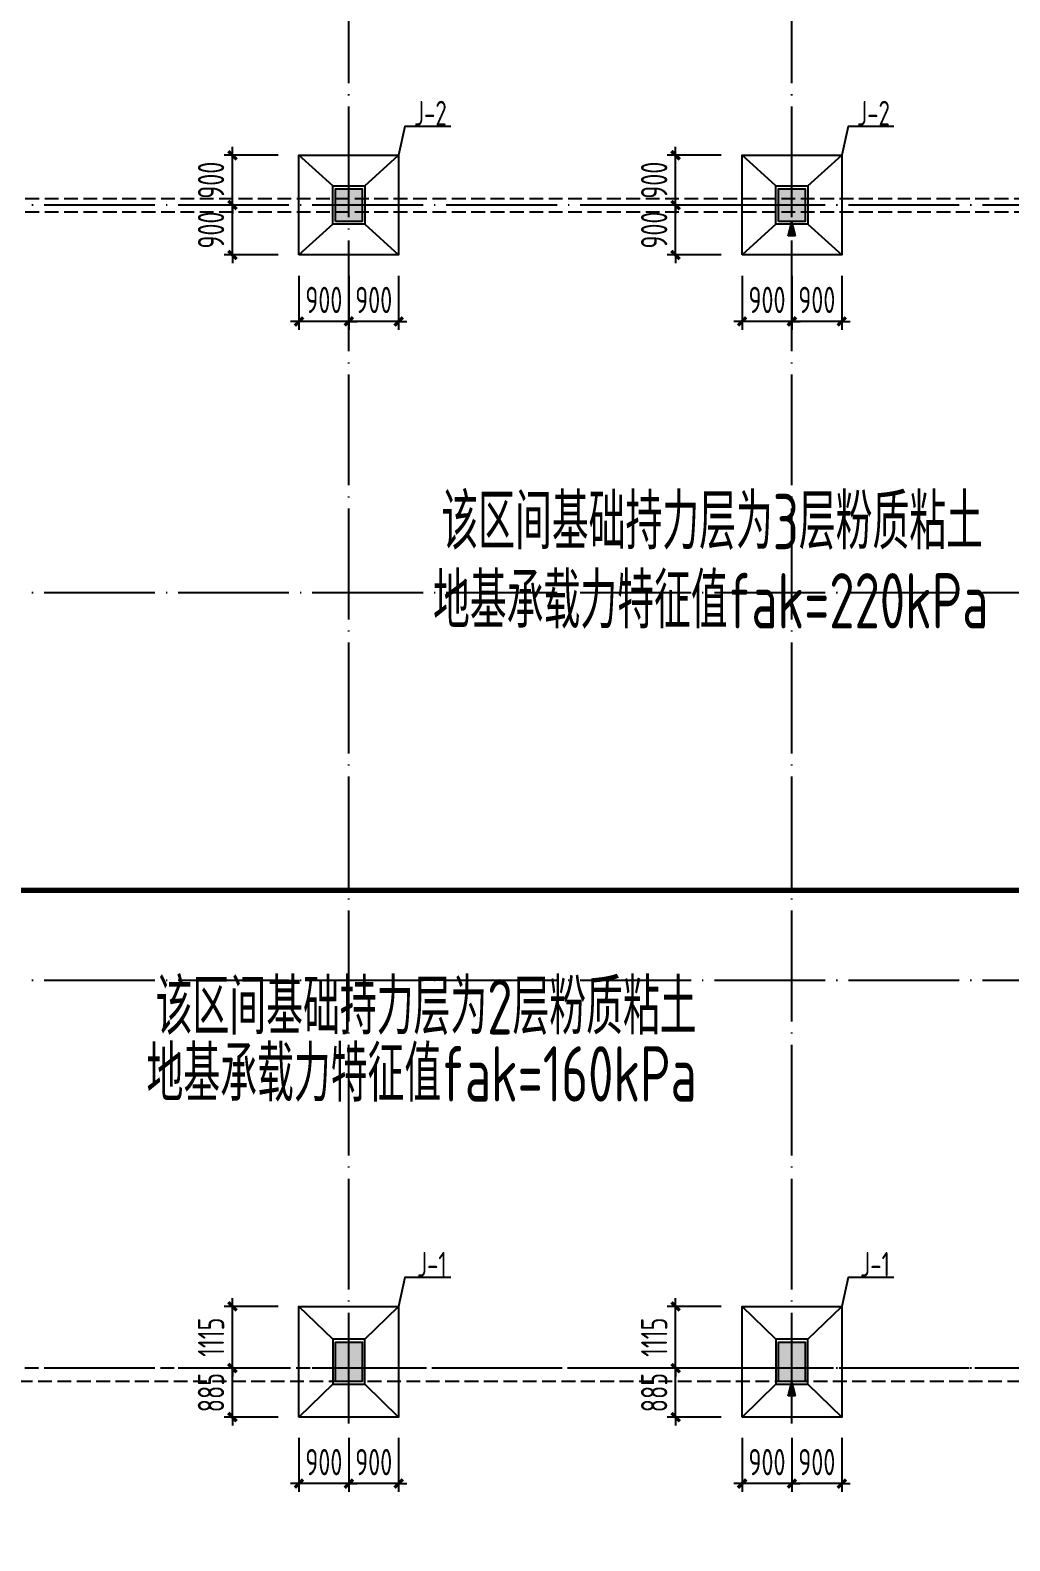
# Model space of a CAD drawing. Extents: x 293620 to 503924, y -252071 to 755100.
# Drawn here: x 389044 to 406729, y 594979 to 622255 of the extents above; entities that cross this region are included whole.
import ezdxf
from ezdxf.enums import TextEntityAlignment as Align

# ---------------------------------------------------------------- set-up
doc = ezdxf.new("R2010")
doc.units = 0
doc.header["$LTSCALE"] = 1000
doc.header["$MEASUREMENT"] = 0
for name, pattern in [('94', [0]), ('DASH', [0.35, 0.25, -0.1]), ('DOTE', [2.42, 2, -0.2, 0.02, -0.2])]:
    doc.linetypes.add(name, pattern=pattern)
doc.layers.get('Defpoints').update_dxf_attribs({"color": 250})
for name, color, linetype in [('1', 7, 'Continuous'), ('3', 3, 'Continuous'), ('3T_WOOD', 21, 'Continuous'), ('AXIS', 171, 'Continuous'), ('COLU', 253, 'Continuous'), ('COLU_DIM', 3, 'Continuous'), ('COLU_HATCH', 251, 'Continuous'), ('dim', 7, 'Continuous'), ('DOTE', 14, 'DOTE'), ('S_SURFACE', 6, 'Continuous'), ('搅拌桩', 136, 'Continuous')]:
    doc.layers.add(name, color=color, linetype=linetype)
doc.styles.add('TSSD_Dimension', font='Tssdeng.shx', dxfattribs={"width": 0.7, "bigfont": 'hztxt.shx'})
doc.styles.add('TSSD_REIN', font='tssdeng.shx', dxfattribs={"width": 0.7, "bigfont": 'tssdchn.shx'})
doc.dimstyles.new('TSSD_150_150', dxfattribs={"dimtxt": 475, "dimasz": 150, "dimexe": 150, "dimexo": 375, "dimgap": 150, "dimtad": 1, "dimdec": 0, "dimzin": 0, "dimdsep": 46, "dimtxsty": 'TSSD_Dimension', "dimblk": 'ARCHTICK', "dimcen": 0, "dimdle": 150, "dimclrt": 7, "dimadec": 0, "dimazin": 0, "dimtfac": 1, "dimtdec": 0, "dimtix": 1, "dimtmove": 2, "dimatfit": 3, "dimfxl": 0, "dimtolj": 1, "dimtzin": 0, "dimarcsym": 0})

# ---------------------------------------------------------------- blocks, each defined once
blk = doc.blocks.new('_ArchTick')
at = {"color": 0, "linetype": 'ByBlock', "const_width": 0.4}
blk.add_lwpolyline([(-0.5, -0.5), (0.5, 0.5)], dxfattribs=at)
blk = doc.blocks.new('*D287')
at = {"layer": 'COLU_DIM', "color": 0, "lineweight": -2}
for p, q in [((394796, 596837), (394796, 595862)), ((395696, 596837), (395696, 595862)), ((394796, 596012), (394646, 596012)), ((395696, 596012), (394796, 596012)), ((395696, 596012), (395846, 596012))]:
    blk.add_line(p, q, dxfattribs=at)
at = {"layer": 'Defpoints', "color": 0}
for p in [(394796, 597212), (395696, 597212), (394796, 596012)]:
    blk.add_point(p, dxfattribs=at)
at = {"layer": 'COLU_DIM', "color": 0, "lineweight": -2, "xscale": 150, "yscale": 150, "zscale": 150}
blk.add_blockref('_ArchTick', (394796, 596012), dxfattribs=at)
at = {"layer": 'COLU_DIM', "color": 0, "lineweight": -2, "xscale": 150, "yscale": 150, "zscale": 150, "rotation": 180}
blk.add_blockref('_ArchTick', (395696, 596012), dxfattribs=at)
at = {"layer": 'COLU_DIM', "color": 7, "insert": (395246, 596400), "char_height": 475, "attachment_point": 5, "style": 'TSSD_Dimension'}
blk.add_mtext('\\A1;900', dxfattribs=at)
blk = doc.blocks.new('*D288')
at = {"layer": 'COLU_DIM', "color": 0, "lineweight": -2}
for p, q in [((393896, 596837), (393896, 595862)), ((394796, 596837), (394796, 595862)), ((393896, 596012), (393746, 596012)), ((394796, 596012), (393896, 596012)), ((394796, 596012), (394946, 596012))]:
    blk.add_line(p, q, dxfattribs=at)
at = {"layer": 'Defpoints', "color": 0}
for p in [(393896, 597212), (394796, 597212), (393896, 596012)]:
    blk.add_point(p, dxfattribs=at)
at = {"layer": 'COLU_DIM', "color": 0, "lineweight": -2, "xscale": 150, "yscale": 150, "zscale": 150}
blk.add_blockref('_ArchTick', (393896, 596012), dxfattribs=at)
at = {"layer": 'COLU_DIM', "color": 0, "lineweight": -2, "xscale": 150, "yscale": 150, "zscale": 150, "rotation": 180}
blk.add_blockref('_ArchTick', (394796, 596012), dxfattribs=at)
at = {"layer": 'COLU_DIM', "color": 7, "insert": (394346, 596400), "char_height": 475, "attachment_point": 5, "style": 'TSSD_Dimension'}
blk.add_mtext('\\A1;900', dxfattribs=at)
blk = doc.blocks.new('*D289')
at = {"layer": 'COLU_DIM', "color": 0, "lineweight": -2}
for p, q in [((392696, 598097), (392696, 598247)), ((393521, 598097), (392546, 598097)), ((392696, 597212), (392696, 598097)), ((393521, 597212), (392546, 597212)), ((392696, 597212), (392696, 597062))]:
    blk.add_line(p, q, dxfattribs=at)
at = {"layer": 'Defpoints', "color": 0}
for p in [(392696, 598097), (393896, 598097), (393896, 597212)]:
    blk.add_point(p, dxfattribs=at)
at = {"layer": 'COLU_DIM', "color": 0, "lineweight": -2, "xscale": 150, "yscale": 150, "zscale": 150}
for p, rotation in [((392696, 598097), 270), ((392696, 597212), 90)]:
    blk.add_blockref('_ArchTick', p, dxfattribs=dict(at, rotation=rotation))
at = {"layer": 'COLU_DIM', "color": 7, "insert": (392309, 597655), "char_height": 475, "attachment_point": 5, "rotation": 90, "style": 'TSSD_Dimension'}
blk.add_mtext('\\A1;885', dxfattribs=at)
blk = doc.blocks.new('*D290')
at = {"layer": 'COLU_DIM', "color": 0, "lineweight": -2}
for p, q in [((392696, 599212), (392696, 599362)), ((393521, 599212), (392546, 599212)), ((392696, 598097), (392696, 599212)), ((393521, 598097), (392546, 598097)), ((392696, 598097), (392696, 597947))]:
    blk.add_line(p, q, dxfattribs=at)
at = {"layer": 'Defpoints', "color": 0}
for p in [(392696, 599212), (393896, 599212), (393896, 598097)]:
    blk.add_point(p, dxfattribs=at)
at = {"layer": 'COLU_DIM', "color": 0, "lineweight": -2, "xscale": 150, "yscale": 150, "zscale": 150}
for p, rotation in [((392696, 599212), 270), ((392696, 598097), 90)]:
    blk.add_blockref('_ArchTick', p, dxfattribs=dict(at, rotation=rotation))
at = {"layer": 'COLU_DIM', "color": 7, "insert": (392309, 598655), "char_height": 475, "attachment_point": 5, "rotation": 90, "style": 'TSSD_Dimension'}
blk.add_mtext('\\A1;1115', dxfattribs=at)
blk = doc.blocks.new('*D295')
at = {"layer": 'COLU_DIM', "color": 0, "lineweight": -2}
for p, q in [((402796, 596837), (402796, 595862)), ((403696, 596837), (403696, 595862)), ((402796, 596012), (402646, 596012)), ((403696, 596012), (402796, 596012)), ((403696, 596012), (403846, 596012))]:
    blk.add_line(p, q, dxfattribs=at)
at = {"layer": 'Defpoints', "color": 0}
for p in [(402796, 597212), (403696, 597212), (402796, 596012)]:
    blk.add_point(p, dxfattribs=at)
at = {"layer": 'COLU_DIM', "color": 0, "lineweight": -2, "xscale": 150, "yscale": 150, "zscale": 150}
blk.add_blockref('_ArchTick', (402796, 596012), dxfattribs=at)
at = {"layer": 'COLU_DIM', "color": 0, "lineweight": -2, "xscale": 150, "yscale": 150, "zscale": 150, "rotation": 180}
blk.add_blockref('_ArchTick', (403696, 596012), dxfattribs=at)
at = {"layer": 'COLU_DIM', "color": 7, "insert": (403246, 596400), "char_height": 475, "attachment_point": 5, "style": 'TSSD_Dimension'}
blk.add_mtext('\\A1;900', dxfattribs=at)
blk = doc.blocks.new('*D296')
at = {"layer": 'COLU_DIM', "color": 0, "lineweight": -2}
for p, q in [((401896, 596837), (401896, 595862)), ((402796, 596837), (402796, 595862)), ((401896, 596012), (401746, 596012)), ((402796, 596012), (401896, 596012)), ((402796, 596012), (402946, 596012))]:
    blk.add_line(p, q, dxfattribs=at)
at = {"layer": 'Defpoints', "color": 0}
for p in [(401896, 597212), (402796, 597212), (401896, 596012)]:
    blk.add_point(p, dxfattribs=at)
at = {"layer": 'COLU_DIM', "color": 0, "lineweight": -2, "xscale": 150, "yscale": 150, "zscale": 150}
blk.add_blockref('_ArchTick', (401896, 596012), dxfattribs=at)
at = {"layer": 'COLU_DIM', "color": 0, "lineweight": -2, "xscale": 150, "yscale": 150, "zscale": 150, "rotation": 180}
blk.add_blockref('_ArchTick', (402796, 596012), dxfattribs=at)
at = {"layer": 'COLU_DIM', "color": 7, "insert": (402346, 596400), "char_height": 475, "attachment_point": 5, "style": 'TSSD_Dimension'}
blk.add_mtext('\\A1;900', dxfattribs=at)
blk = doc.blocks.new('*D297')
at = {"layer": 'COLU_DIM', "color": 0, "lineweight": -2}
for p, q in [((400696, 598097), (400696, 598247)), ((401521, 598097), (400546, 598097)), ((400696, 597212), (400696, 598097)), ((401521, 597212), (400546, 597212)), ((400696, 597212), (400696, 597062))]:
    blk.add_line(p, q, dxfattribs=at)
at = {"layer": 'Defpoints', "color": 0}
for p in [(400696, 598097), (401896, 598097), (401896, 597212)]:
    blk.add_point(p, dxfattribs=at)
at = {"layer": 'COLU_DIM', "color": 0, "lineweight": -2, "xscale": 150, "yscale": 150, "zscale": 150}
for p, rotation in [((400696, 598097), 270), ((400696, 597212), 90)]:
    blk.add_blockref('_ArchTick', p, dxfattribs=dict(at, rotation=rotation))
at = {"layer": 'COLU_DIM', "color": 7, "insert": (400309, 597655), "char_height": 475, "attachment_point": 5, "rotation": 90, "style": 'TSSD_Dimension'}
blk.add_mtext('\\A1;885', dxfattribs=at)
blk = doc.blocks.new('*D298')
at = {"layer": 'COLU_DIM', "color": 0, "lineweight": -2}
for p, q in [((400696, 599212), (400696, 599362)), ((401521, 599212), (400546, 599212)), ((400696, 598097), (400696, 599212)), ((401521, 598097), (400546, 598097)), ((400696, 598097), (400696, 597947))]:
    blk.add_line(p, q, dxfattribs=at)
at = {"layer": 'Defpoints', "color": 0}
for p in [(400696, 599212), (401896, 599212), (401896, 598097)]:
    blk.add_point(p, dxfattribs=at)
at = {"layer": 'COLU_DIM', "color": 0, "lineweight": -2, "xscale": 150, "yscale": 150, "zscale": 150}
for p, rotation in [((400696, 599212), 270), ((400696, 598097), 90)]:
    blk.add_blockref('_ArchTick', p, dxfattribs=dict(at, rotation=rotation))
at = {"layer": 'COLU_DIM', "color": 7, "insert": (400309, 598655), "char_height": 475, "attachment_point": 5, "rotation": 90, "style": 'TSSD_Dimension'}
blk.add_mtext('\\A1;1115', dxfattribs=at)
blk = doc.blocks.new('*D351')
at = {"layer": 'COLU_DIM', "color": 0, "lineweight": -2}
for p, q in [((394796, 617822), (394796, 616847)), ((395696, 617822), (395696, 616847)), ((394796, 616997), (394646, 616997)), ((395696, 616997), (394796, 616997)), ((395696, 616997), (395846, 616997))]:
    blk.add_line(p, q, dxfattribs=at)
at = {"layer": 'Defpoints', "color": 0}
for p in [(394796, 618197), (395696, 618197), (394796, 616997)]:
    blk.add_point(p, dxfattribs=at)
at = {"layer": 'COLU_DIM', "color": 0, "lineweight": -2, "xscale": 150, "yscale": 150, "zscale": 150}
blk.add_blockref('_ArchTick', (394796, 616997), dxfattribs=at)
at = {"layer": 'COLU_DIM', "color": 0, "lineweight": -2, "xscale": 150, "yscale": 150, "zscale": 150, "rotation": 180}
blk.add_blockref('_ArchTick', (395696, 616997), dxfattribs=at)
at = {"layer": 'COLU_DIM', "color": 7, "insert": (395246, 617385), "char_height": 475, "attachment_point": 5, "style": 'TSSD_Dimension'}
blk.add_mtext('\\A1;900', dxfattribs=at)
blk = doc.blocks.new('*D352')
at = {"layer": 'COLU_DIM', "color": 0, "lineweight": -2}
for p, q in [((393896, 617822), (393896, 616847)), ((394796, 617822), (394796, 616847)), ((393896, 616997), (393746, 616997)), ((394796, 616997), (393896, 616997)), ((394796, 616997), (394946, 616997))]:
    blk.add_line(p, q, dxfattribs=at)
at = {"layer": 'Defpoints', "color": 0}
for p in [(393896, 618197), (394796, 618197), (393896, 616997)]:
    blk.add_point(p, dxfattribs=at)
at = {"layer": 'COLU_DIM', "color": 0, "lineweight": -2, "xscale": 150, "yscale": 150, "zscale": 150}
blk.add_blockref('_ArchTick', (393896, 616997), dxfattribs=at)
at = {"layer": 'COLU_DIM', "color": 0, "lineweight": -2, "xscale": 150, "yscale": 150, "zscale": 150, "rotation": 180}
blk.add_blockref('_ArchTick', (394796, 616997), dxfattribs=at)
at = {"layer": 'COLU_DIM', "color": 7, "insert": (394346, 617385), "char_height": 475, "attachment_point": 5, "style": 'TSSD_Dimension'}
blk.add_mtext('\\A1;900', dxfattribs=at)
blk = doc.blocks.new('*D353')
at = {"layer": 'COLU_DIM', "color": 0, "lineweight": -2}
for p, q in [((392696, 619097), (392696, 619247)), ((393521, 619097), (392546, 619097)), ((392696, 618197), (392696, 619097)), ((393521, 618197), (392546, 618197)), ((392696, 618197), (392696, 618047))]:
    blk.add_line(p, q, dxfattribs=at)
at = {"layer": 'Defpoints', "color": 0}
for p in [(392696, 619097), (393896, 619097), (393896, 618197)]:
    blk.add_point(p, dxfattribs=at)
at = {"layer": 'COLU_DIM', "color": 0, "lineweight": -2, "xscale": 150, "yscale": 150, "zscale": 150}
for p, rotation in [((392696, 619097), 270), ((392696, 618197), 90)]:
    blk.add_blockref('_ArchTick', p, dxfattribs=dict(at, rotation=rotation))
at = {"layer": 'COLU_DIM', "color": 7, "insert": (392309, 618647), "char_height": 475, "attachment_point": 5, "rotation": 90, "style": 'TSSD_Dimension'}
blk.add_mtext('\\A1;900', dxfattribs=at)
blk = doc.blocks.new('*D354')
at = {"layer": 'COLU_DIM', "color": 0, "lineweight": -2}
for p, q in [((393521, 619997), (392546, 619997)), ((392696, 619997), (392696, 620147)), ((392696, 619097), (392696, 619997)), ((393521, 619097), (392546, 619097)), ((392696, 619097), (392696, 618947))]:
    blk.add_line(p, q, dxfattribs=at)
at = {"layer": 'Defpoints', "color": 0}
for p in [(392696, 619997), (393896, 619997), (393896, 619097)]:
    blk.add_point(p, dxfattribs=at)
at = {"layer": 'COLU_DIM', "color": 0, "lineweight": -2, "xscale": 150, "yscale": 150, "zscale": 150}
for p, rotation in [((392696, 619997), 270), ((392696, 619097), 90)]:
    blk.add_blockref('_ArchTick', p, dxfattribs=dict(at, rotation=rotation))
at = {"layer": 'COLU_DIM', "color": 7, "insert": (392309, 619547), "char_height": 475, "attachment_point": 5, "rotation": 90, "style": 'TSSD_Dimension'}
blk.add_mtext('\\A1;900', dxfattribs=at)
blk = doc.blocks.new('*D355')
at = {"layer": 'COLU_DIM', "color": 0, "lineweight": -2}
for p, q in [((402796, 617822), (402796, 616847)), ((403696, 617822), (403696, 616847)), ((402796, 616997), (402646, 616997)), ((403696, 616997), (402796, 616997)), ((403696, 616997), (403846, 616997))]:
    blk.add_line(p, q, dxfattribs=at)
at = {"layer": 'Defpoints', "color": 0}
for p in [(402796, 618197), (403696, 618197), (402796, 616997)]:
    blk.add_point(p, dxfattribs=at)
at = {"layer": 'COLU_DIM', "color": 0, "lineweight": -2, "xscale": 150, "yscale": 150, "zscale": 150}
blk.add_blockref('_ArchTick', (402796, 616997), dxfattribs=at)
at = {"layer": 'COLU_DIM', "color": 0, "lineweight": -2, "xscale": 150, "yscale": 150, "zscale": 150, "rotation": 180}
blk.add_blockref('_ArchTick', (403696, 616997), dxfattribs=at)
at = {"layer": 'COLU_DIM', "color": 7, "insert": (403246, 617385), "char_height": 475, "attachment_point": 5, "style": 'TSSD_Dimension'}
blk.add_mtext('\\A1;900', dxfattribs=at)
blk = doc.blocks.new('*D356')
at = {"layer": 'COLU_DIM', "color": 0, "lineweight": -2}
for p, q in [((401896, 617822), (401896, 616847)), ((402796, 617822), (402796, 616847)), ((401896, 616997), (401746, 616997)), ((402796, 616997), (401896, 616997)), ((402796, 616997), (402946, 616997))]:
    blk.add_line(p, q, dxfattribs=at)
at = {"layer": 'Defpoints', "color": 0}
for p in [(401896, 618197), (402796, 618197), (401896, 616997)]:
    blk.add_point(p, dxfattribs=at)
at = {"layer": 'COLU_DIM', "color": 0, "lineweight": -2, "xscale": 150, "yscale": 150, "zscale": 150}
blk.add_blockref('_ArchTick', (401896, 616997), dxfattribs=at)
at = {"layer": 'COLU_DIM', "color": 0, "lineweight": -2, "xscale": 150, "yscale": 150, "zscale": 150, "rotation": 180}
blk.add_blockref('_ArchTick', (402796, 616997), dxfattribs=at)
at = {"layer": 'COLU_DIM', "color": 7, "insert": (402346, 617385), "char_height": 475, "attachment_point": 5, "style": 'TSSD_Dimension'}
blk.add_mtext('\\A1;900', dxfattribs=at)
blk = doc.blocks.new('*D357')
at = {"layer": 'COLU_DIM', "color": 0, "lineweight": -2}
for p, q in [((400696, 619097), (400696, 619247)), ((401521, 619097), (400546, 619097)), ((400696, 618197), (400696, 619097)), ((401521, 618197), (400546, 618197)), ((400696, 618197), (400696, 618047))]:
    blk.add_line(p, q, dxfattribs=at)
at = {"layer": 'Defpoints', "color": 0}
for p in [(400696, 619097), (401896, 619097), (401896, 618197)]:
    blk.add_point(p, dxfattribs=at)
at = {"layer": 'COLU_DIM', "color": 0, "lineweight": -2, "xscale": 150, "yscale": 150, "zscale": 150}
for p, rotation in [((400696, 619097), 270), ((400696, 618197), 90)]:
    blk.add_blockref('_ArchTick', p, dxfattribs=dict(at, rotation=rotation))
at = {"layer": 'COLU_DIM', "color": 7, "insert": (400309, 618647), "char_height": 475, "attachment_point": 5, "rotation": 90, "style": 'TSSD_Dimension'}
blk.add_mtext('\\A1;900', dxfattribs=at)
blk = doc.blocks.new('*D358')
at = {"layer": 'COLU_DIM', "color": 0, "lineweight": -2}
for p, q in [((401521, 619997), (400546, 619997)), ((400696, 619997), (400696, 620147)), ((400696, 619097), (400696, 619997)), ((401521, 619097), (400546, 619097)), ((400696, 619097), (400696, 618947))]:
    blk.add_line(p, q, dxfattribs=at)
at = {"layer": 'Defpoints', "color": 0}
for p in [(400696, 619997), (401896, 619997), (401896, 619097)]:
    blk.add_point(p, dxfattribs=at)
at = {"layer": 'COLU_DIM', "color": 0, "lineweight": -2, "xscale": 150, "yscale": 150, "zscale": 150}
for p, rotation in [((400696, 619997), 270), ((400696, 619097), 90)]:
    blk.add_blockref('_ArchTick', p, dxfattribs=dict(at, rotation=rotation))
at = {"layer": 'COLU_DIM', "color": 7, "insert": (400309, 619547), "char_height": 475, "attachment_point": 5, "rotation": 90, "style": 'TSSD_Dimension'}
blk.add_mtext('\\A1;900', dxfattribs=at)
blk = doc.blocks.new('A$C177878A3')
at = {"layer": '1', "linetype": '94'}
blk.add_hatch(color=6, dxfattribs=at).paths.add_polyline_path([(112, 433), (0, 0), (224, 0)])
at = {"layer": '1', "color": 6, "linetype": '94'}
for p, q in [((0, 0), (112, 433)), ((224, 0), (112, 433)), ((0, 0), (224, 0))]:
    blk.add_line(p, q, dxfattribs=at)
blk = doc.blocks.new('A$C32175502')
at = {"layer": '1', "linetype": '94'}
blk.add_blockref('A$C177878A3', (0, 0), dxfattribs=at)
blk = doc.blocks.new('A$C3C5B3CE3')
at = {"layer": '1', "linetype": '94', "rotation": 180}
blk.add_blockref('A$C32175502', (224, 433), dxfattribs=at)
blk = doc.blocks.new('A$C43EB326B')
at = {"layer": '搅拌桩'}
blk.add_blockref('A$C3C5B3CE3', (0, 0), dxfattribs=at)
blk = doc.blocks.new('A$C2BB7790D')
at = {"layer": 'dim'}
blk.add_blockref('A$C43EB326B', (0, 0), dxfattribs=at)

msp = doc.modelspace()

# ---------------------------------------------------------------- hatches: boundary and pattern name
at = {"layer": 'COLU_HATCH'}
for points in [[(394556, 618802.4), (394556, 619392.4), (395036, 619392.4), (395036, 618802.4)], [(402556, 618802.4), (402556, 619392.4), (403036, 619392.4), (403036, 618802.4)], [(394556, 597857.4), (394556, 598567.4), (395036, 598567.4), (395036, 597857.4)], [(402556, 597857.4), (402556, 598567.4), (403036, 598567.4), (403036, 597857.4)]]:
    msp.add_hatch(color=256, dxfattribs=at).paths.add_polyline_path(points)

# ---------------------------------------------------------------- linework, layer by layer
at = {"layer": '3T_WOOD'}
for p, q in [((394506, 619442.4), (393896, 619997.4)), ((395086, 619442.4), (395696, 619997.4)), ((402506, 619442.4), (401896, 619997.4)), ((403086, 619442.4), (403696, 619997.4)), ((394506, 618752.4), (393896, 618197.4)), ((395086, 618752.4), (395696, 618197.4)), ((402506, 618752.4), (401896, 618197.4)), ((403086, 618752.4), (403696, 618197.4)), ((394506, 598617.4), (393896, 599212.4)), ((395086, 598617.4), (395696, 599212.4)), ((402506, 598617.4), (401896, 599212.4)), ((403086, 598617.4), (403696, 599212.4)), ((394506, 597807.4), (393896, 597212.4)), ((395086, 597807.4), (395696, 597212.4)), ((402506, 597807.4), (401896, 597212.4)), ((403086, 597807.4), (403696, 597212.4))]:
    msp.add_line(p, q, dxfattribs=at)
for points in [[(396638.7, 620517.8), (395809.1, 620517.8), (395696, 619997.4)], [(404638.7, 620517.8), (403809.1, 620517.8), (403696, 619997.4)], [(396638.7, 599732.8), (395809.1, 599732.8), (395696, 599212.4)], [(404638.7, 599732.8), (403809.1, 599732.8), (403696, 599212.4)]]:
    msp.add_lwpolyline(points, dxfattribs=at)
at = {"layer": 'AXIS', "linetype": 'DASH', "ltscale": 2, "const_width": 100}
msp.add_lwpolyline([(375987.1, 615238.5), (386320, 615238.5), (386320, 606723.9), (430269.8, 606723.9), (430269.8, 595029.5)], dxfattribs=at)
at = {"layer": 'COLU'}
for points in [[(393896, 618197.4), (393896, 619997.4), (395696, 619997.4), (395696, 618197.4)], [(401896, 618197.4), (401896, 619997.4), (403696, 619997.4), (403696, 618197.4)], [(394506, 618752.4), (394506, 619442.4), (395086, 619442.4), (395086, 618752.4)], [(402506, 618752.4), (402506, 619442.4), (403086, 619442.4), (403086, 618752.4)], [(394556, 618802.4), (394556, 619392.4), (395036, 619392.4), (395036, 618802.4)], [(402556, 618802.4), (402556, 619392.4), (403036, 619392.4), (403036, 618802.4)], [(393896, 597212.4), (393896, 599212.4), (395696, 599212.4), (395696, 597212.4)], [(401896, 597212.4), (401896, 599212.4), (403696, 599212.4), (403696, 597212.4)], [(394506, 598617.4), (394506, 597807.4), (395086, 597807.4), (395086, 598617.4)], [(394556, 597857.4), (394556, 598567.4), (395036, 598567.4), (395036, 597857.4)], [(402506, 598617.4), (402506, 597807.4), (403086, 597807.4), (403086, 598617.4)], [(402556, 597857.4), (402556, 598567.4), (403036, 598567.4), (403036, 597857.4)]]:
    msp.add_lwpolyline(points, close=True, dxfattribs=at)
at = {"layer": 'DOTE'}
for p, q in [((394796, 597097.4), (394796, 641097.4)), ((402796, 597097.4), (402796, 641097.4)), ((451796, 619097.4), (377796, 619097.4)), ((451796, 612097.4), (377796, 612097.4)), ((451796, 605097.4), (377796, 605097.4)), ((451796, 598097.4), (377796, 598097.4))]:
    msp.add_line(p, q, dxfattribs=at)
at = {"layer": 'S_SURFACE', "linetype": 'DASH'}
for p, q in [((379156, 619217.4), (450436, 619217.4)), ((379156, 618977.4), (450436, 618977.4))]:
    msp.add_line(p, q, dxfattribs=at)
for points in [[(378556, 640337.4), (451036, 640337.4), (451036, 597857.4), (378556, 597857.4)], [(378796, 640097.4), (450796, 640097.4), (450796, 598097.4), (378796, 598097.4)]]:
    msp.add_lwpolyline(points, close=True, dxfattribs=at)

# ---------------------------------------------------------------- block references
at = {"layer": '3', "xscale": -0.599999999627471, "yscale": 0.6000000014901161, "zscale": 0.6, "rotation": 180}
for p in [(402728.9, 618802.4), (402728.9, 597857.4)]:
    msp.add_blockref('A$C2BB7790D', p, dxfattribs=at)

# ---------------------------------------------------------------- texts
at = {"layer": '3T_WOOD', "style": 'TSSD_REIN', "width": 0.7}
for s, height, p in [('J-2', 450, (396564.7, 620530.2)), ('J-2', 450, (404564.7, 620530.2)), ('该区间基础持力层为3层粉质粘土', 1000, (406246.1, 612881.2)), ('地基承载力特征值fak=220kPa', 1000, (406341.5, 611452.4)), ('该区间基础持力层为2层粉质粘土', 1000, (401075.7, 604121.2)), ('地基承载力特征值fak=160kPa', 1000, (401075.7, 602910.1)), ('J-1', 450, (396564.7, 599745.2)), ('J-1', 450, (404564.7, 599745.2))]:
    msp.add_text(s, height=height, dxfattribs=at).set_placement(p, align=Align.RIGHT)

# ---------------------------------------------------------------- dimensions: what is measured, and where the dimension line sits
at = {"layer": 'COLU_DIM'}
for base, p1, p2, angle, picture, middle in [((392696, 619997.4), (393896, 619097.4), (393896, 619997.4), 90, '*D354', (392308.5, 619547.4)), ((400696, 619997.4), (401896, 619097.4), (401896, 619997.4), 90, '*D358', (400308.5, 619547.4)), ((392696, 619097.4), (393896, 618197.4), (393896, 619097.4), 90, '*D353', (392308.5, 618647.4)), ((400696, 619097.4), (401896, 618197.4), (401896, 619097.4), 90, '*D357', (400308.5, 618647.4)), ((393896, 616997.4), (394796, 618197.4), (393896, 618197.4), 180, '*D352', (394346, 617384.9)), ((394796, 616997.4), (395696, 618197.4), (394796, 618197.4), 180, '*D351', (395246, 617384.9)), ((401896, 616997.4), (402796, 618197.4), (401896, 618197.4), 180, '*D356', (402346, 617384.9)), ((402796, 616997.4), (403696, 618197.4), (402796, 618197.4), 180, '*D355', (403246, 617384.9)), ((392696, 599212.4), (393896, 598097.4), (393896, 599212.4), 90, '*D290', (392308.5, 598654.9)), ((400696, 599212.4), (401896, 598097.4), (401896, 599212.4), 90, '*D298', (400308.5, 598654.9)), ((392696, 598097.4), (393896, 597212.4), (393896, 598097.4), 90, '*D289', (392308.5, 597654.9)), ((400696, 598097.4), (401896, 597212.4), (401896, 598097.4), 90, '*D297', (400308.5, 597654.9)), ((393896, 596012.4), (394796, 597212.4), (393896, 597212.4), 180, '*D288', (394346, 596399.9)), ((394796, 596012.4), (395696, 597212.4), (394796, 597212.4), 180, '*D287', (395246, 596399.9)), ((401896, 596012.4), (402796, 597212.4), (401896, 597212.4), 180, '*D296', (402346, 596399.9)), ((402796, 596012.4), (403696, 597212.4), (402796, 597212.4), 180, '*D295', (403246, 596399.9))]:
    dim = msp.add_linear_dim(base=base, p1=p1, p2=p2, angle=angle, dimstyle='TSSD_150_150', dxfattribs=at)
    dim.commit()
    dim.dimension.update_dxf_attribs({"geometry": picture, "text_midpoint": middle})

doc.saveas('drawing.dxf')
